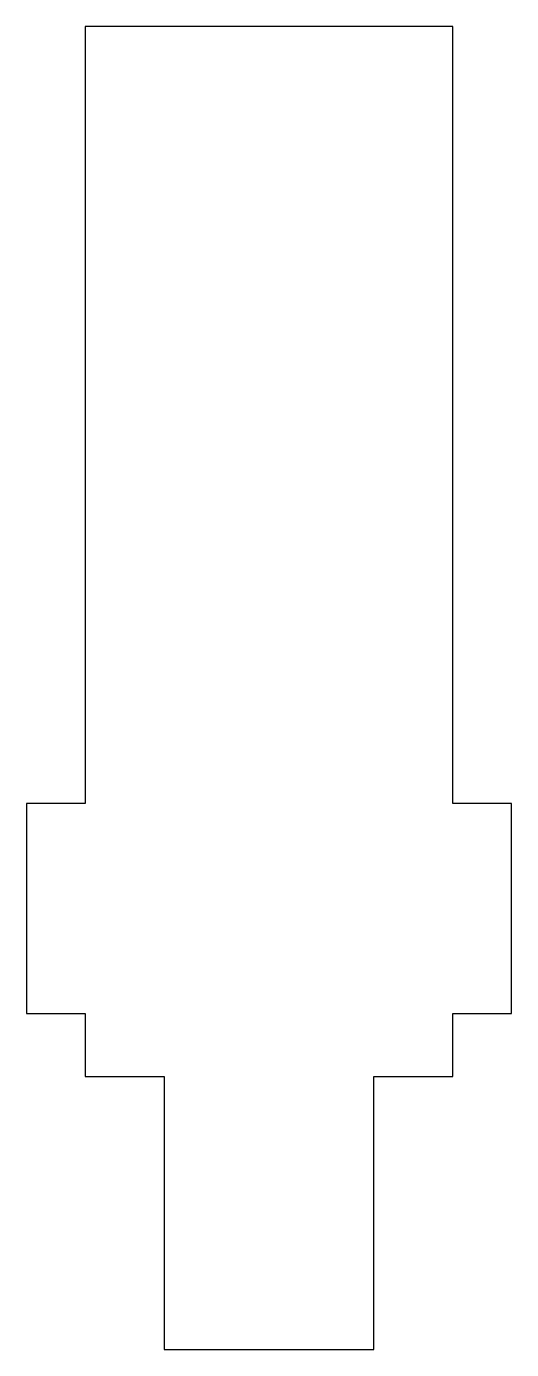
# Model space of a CAD drawing. Header units: millimetres. Extents: x -2.8 to 20.3, y -13 to 50.
import ezdxf

# ---------------------------------------------------------------- set-up
doc = ezdxf.new("R2010")
doc.units = ezdxf.units.MM

msp = doc.modelspace()

# ---------------------------------------------------------------- linework, layer by layer
msp.add_lwpolyline([(-2.8, 3), (0, 3), (0, 0), (3.75, 0), (3.75, -13), (13.75, -13), (13.75, 0), (17.5, 0), (17.5, 3), (20.3, 3), (20.3, 13), (17.5, 13), (17.5, 50), (0, 50), (0, 13), (-2.8, 13)], close=True)

doc.saveas('drawing.dxf')
